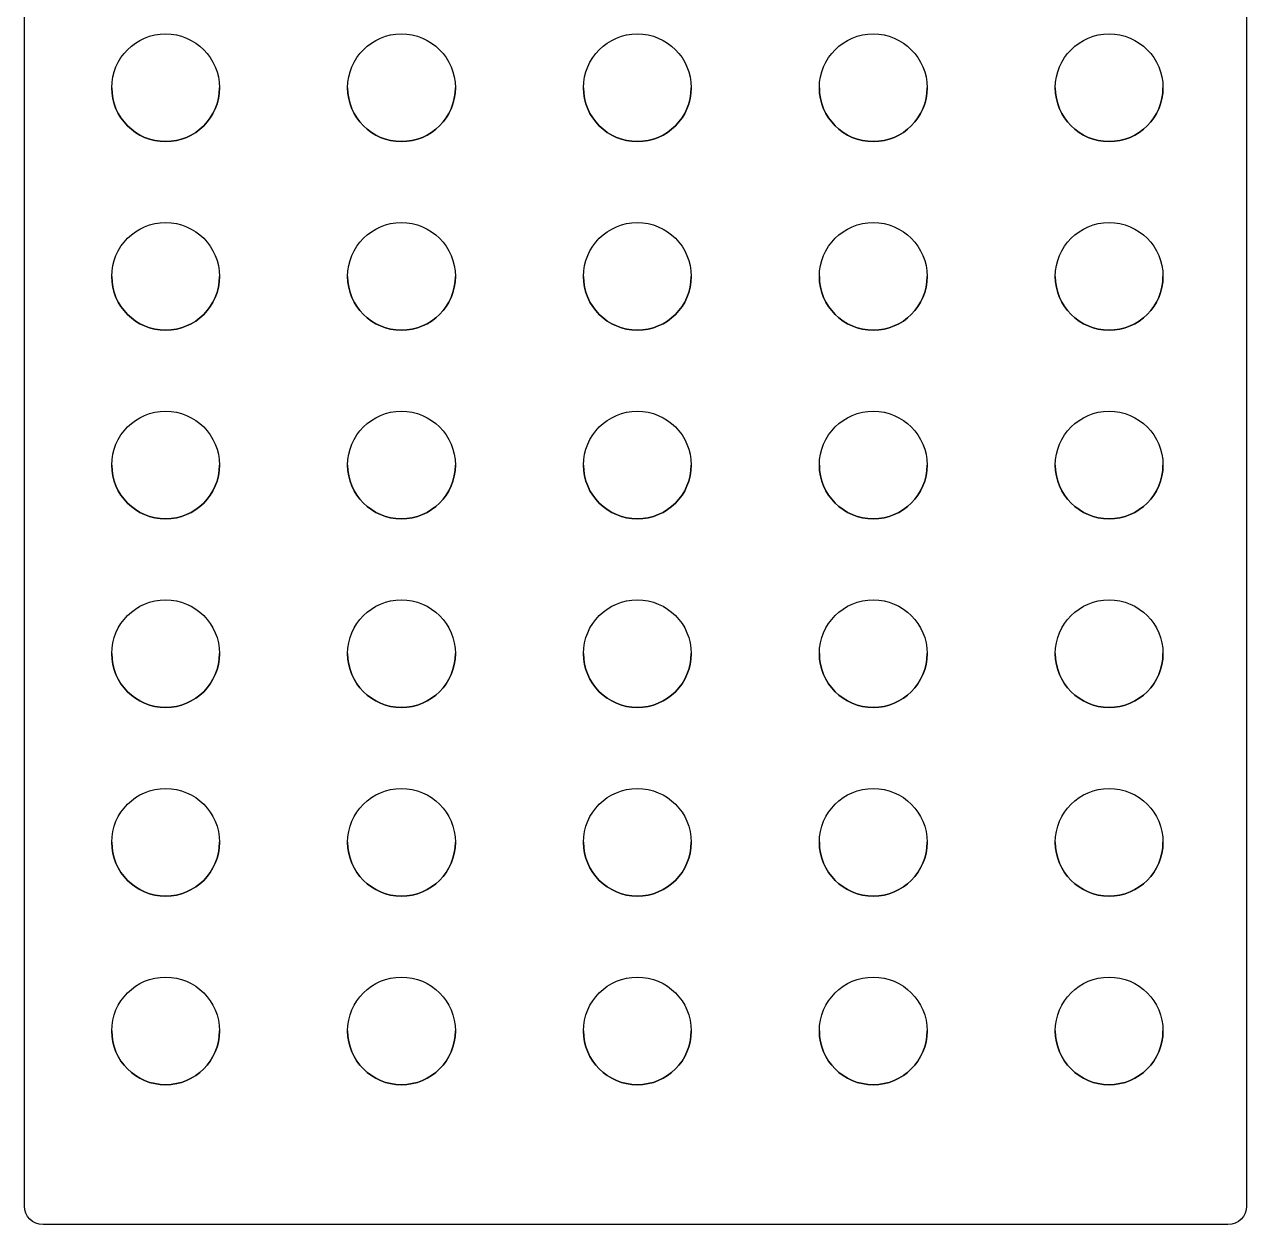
# Model space of a CAD drawing. Extents: x 0 to 66, y 0 to 130.
# Drawn here: x 0.1 to 65.9, y 0 to 64.7 of the extents above; entities that cross this region are included whole.
import ezdxf

# ---------------------------------------------------------------- set-up
doc = ezdxf.new("R2010")
doc.units = 0
doc.layers.add('Layer_1', color=7, linetype='CONTINUOUS')

msp = doc.modelspace()

# ---------------------------------------------------------------- linework, layer by layer
at = {"layer": 'Layer_1', "color": 7}
for points in [[(0.05, 1.049973), (0.05, 129.350377)], [(65.850207, 129.350377), (65.850207, 1.049973)], [(64.850204, 0.04997), (1.050003, 0.04997)]]:
    msp.add_lwpolyline(points, dxfattribs=at)
for points in [[(4.750015, 61.280203)], [(10.550033, 61.280203)], [(17.450055, 61.280203)], [(23.250073, 61.280203)], [(30.150095, 61.280203)], [(35.950113, 61.280203)], [(42.850135, 61.280203)], [(48.650153, 61.280203)], [(55.550175, 61.280203)], [(61.350193, 61.280203)], [(4.750015, 51.120131)], [(10.550033, 51.120131)], [(17.450055, 51.120131)], [(23.250073, 51.120131)], [(30.150095, 51.120131)], [(35.950113, 51.120131)], [(42.850135, 51.120131)], [(48.650153, 51.120131)], [(55.550175, 51.120131)], [(61.350193, 51.120131)], [(4.750015, 40.960099)], [(10.550033, 40.960099)], [(17.450055, 40.960099)], [(23.250073, 40.960099)], [(30.150095, 40.960099)], [(35.950113, 40.960099)], [(42.850135, 40.960099)], [(48.650153, 40.960099)], [(55.550175, 40.960099)], [(61.350193, 40.960099)], [(4.750015, 30.800067)], [(10.550033, 30.800067)], [(17.450055, 30.800067)], [(23.250073, 30.800067)], [(30.150095, 30.800067)], [(35.950113, 30.800067)], [(42.850135, 30.800067)], [(48.650153, 30.800067)], [(55.550175, 30.800067)], [(61.350193, 30.800067)], [(4.750015, 20.640035)], [(10.550033, 20.640035)], [(17.450055, 20.640035)], [(23.250073, 20.640035)], [(30.150095, 20.640035)], [(35.950113, 20.640035)], [(42.850135, 20.640035)], [(48.650153, 20.640035)], [(55.550175, 20.640035)], [(61.350193, 20.640035)], [(4.750015, 10.480003)], [(10.550033, 10.480003)], [(17.450055, 10.480003)], [(23.250073, 10.480003)], [(30.150095, 10.480003)], [(35.950113, 10.480003)], [(42.850135, 10.480003)], [(48.650153, 10.480003)], [(55.550175, 10.480003)], [(61.350193, 10.480003)], [(65.850207, 1.050373)]]:
    msp.add_lwpolyline(points, close=True, dxfattribs=at)
for points in [[(4.750015, 61.280203), (4.750015, 62.881838), (6.048419, 64.180212), (7.650024, 64.180212)], [(4.750015, 61.280203), (4.750015, 62.881838), (6.048419, 64.180212), (7.650024, 64.180212)], [(4.750015, 61.280203), (4.750015, 62.881838), (6.048419, 64.180212), (7.650024, 64.180212)], [(7.650024, 64.180212), (9.251629, 64.180212), (10.550033, 62.881838), (10.550033, 61.280203)], [(7.650024, 64.180212), (9.251629, 64.180212), (10.550033, 62.881838), (10.550033, 61.280203)], [(7.650024, 64.180212), (9.251629, 64.180212), (10.550033, 62.881838), (10.550033, 61.280203)], [(17.450055, 61.280203), (17.450055, 62.881838), (18.748459, 64.180212), (20.350064, 64.180212)], [(17.450055, 61.280203), (17.450055, 62.881838), (18.748459, 64.180212), (20.350064, 64.180212)], [(17.450055, 61.280203), (17.450055, 62.881838), (18.748459, 64.180212), (20.350064, 64.180212)], [(20.350064, 64.180212), (21.951669, 64.180212), (23.250073, 62.881838), (23.250073, 61.280203)], [(20.350064, 64.180212), (21.951669, 64.180212), (23.250073, 62.881838), (23.250073, 61.280203)], [(20.350064, 64.180212), (21.951669, 64.180212), (23.250073, 62.881838), (23.250073, 61.280203)], [(30.150095, 61.280203), (30.150095, 62.881838), (31.448469, 64.180212), (33.050104, 64.180212)], [(30.150095, 61.280203), (30.150095, 62.881838), (31.448469, 64.180212), (33.050104, 64.180212)], [(30.150095, 61.280203), (30.150095, 62.881838), (31.448469, 64.180212), (33.050104, 64.180212)], [(33.050104, 64.180212), (34.651739, 64.180212), (35.950113, 62.881838), (35.950113, 61.280203)], [(33.050104, 64.180212), (34.651739, 64.180212), (35.950113, 62.881838), (35.950113, 61.280203)], [(33.050104, 64.180212), (34.651739, 64.180212), (35.950113, 62.881838), (35.950113, 61.280203)], [(42.850135, 61.280203), (42.850135, 62.881838), (44.148539, 64.180212), (45.750144, 64.180212)], [(42.850135, 61.280203), (42.850135, 62.881838), (44.148539, 64.180212), (45.750144, 64.180212)], [(42.850135, 61.280203), (42.850135, 62.881838), (44.148539, 64.180212), (45.750144, 64.180212)], [(45.750144, 64.180212), (47.351749, 64.180212), (48.650153, 62.881838), (48.650153, 61.280203)], [(45.750144, 64.180212), (47.351749, 64.180212), (48.650153, 62.881838), (48.650153, 61.280203)], [(45.750144, 64.180212), (47.351749, 64.180212), (48.650153, 62.881838), (48.650153, 61.280203)], [(55.550175, 61.280203), (55.550175, 62.881838), (56.848579, 64.180212), (58.450184, 64.180212)], [(55.550175, 61.280203), (55.550175, 62.881838), (56.848579, 64.180212), (58.450184, 64.180212)], [(55.550175, 61.280203), (55.550175, 62.881838), (56.848579, 64.180212), (58.450184, 64.180212)], [(58.450184, 64.180212), (60.051789, 64.180212), (61.350193, 62.881838), (61.350193, 61.280203)], [(58.450184, 64.180212), (60.051789, 64.180212), (61.350193, 62.881838), (61.350193, 61.280203)], [(58.450184, 64.180212), (60.051789, 64.180212), (61.350193, 62.881838), (61.350193, 61.280203)], [(7.650024, 58.380194), (6.048419, 58.380194), (4.750015, 59.678578), (4.750015, 61.280203)], [(7.650024, 58.380514), (6.048519, 58.380514), (4.750215, 59.678698), (4.750015, 61.280203)], [(7.650024, 58.380194), (6.048419, 58.380194), (4.750015, 59.678578), (4.750015, 61.280203)], [(4.750015, 61.280203), (4.750215, 59.678698), (6.048519, 58.380514), (7.650024, 58.380514)], [(7.650024, 58.380194), (6.048419, 58.380194), (4.750015, 59.678578), (4.750015, 61.280203)], [(7.650024, 58.380514), (6.048519, 58.380514), (4.750215, 59.678698), (4.750015, 61.280203)], [(10.550033, 61.280203), (10.550033, 59.678578), (9.251629, 58.380194), (7.650024, 58.380194)], [(10.550033, 61.280203), (10.549833, 59.678698), (9.251529, 58.380514), (7.650024, 58.380514)], [(10.550033, 61.280203), (10.550033, 59.678578), (9.251629, 58.380194), (7.650024, 58.380194)], [(7.650024, 58.380514), (9.251529, 58.380514), (10.549833, 59.678698), (10.550033, 61.280203)], [(10.550033, 61.280203), (10.550033, 59.678578), (9.251629, 58.380194), (7.650024, 58.380194)], [(10.550033, 61.280203), (10.549833, 59.678698), (9.251529, 58.380514), (7.650024, 58.380514)], [(20.350064, 58.380194), (18.748459, 58.380194), (17.450055, 59.678578), (17.450055, 61.280203)], [(20.350064, 58.380514), (18.748559, 58.380514), (17.450255, 59.678698), (17.450055, 61.280203)], [(20.350064, 58.380194), (18.748459, 58.380194), (17.450055, 59.678578), (17.450055, 61.280203)], [(17.450055, 61.280203), (17.450255, 59.678698), (18.748559, 58.380514), (20.350064, 58.380514)], [(20.350064, 58.380194), (18.748459, 58.380194), (17.450055, 59.678578), (17.450055, 61.280203)], [(20.350064, 58.380514), (18.748559, 58.380514), (17.450255, 59.678698), (17.450055, 61.280203)], [(23.250073, 61.280203), (23.250073, 59.678578), (21.951669, 58.380194), (20.350064, 58.380194)], [(23.250073, 61.280203), (23.249903, 59.678698), (21.951569, 58.380514), (20.350064, 58.380514)], [(23.250073, 61.280203), (23.250073, 59.678578), (21.951669, 58.380194), (20.350064, 58.380194)], [(20.350064, 58.380514), (21.951569, 58.380514), (23.249903, 59.678698), (23.250073, 61.280203)], [(23.250073, 61.280203), (23.250073, 59.678578), (21.951669, 58.380194), (20.350064, 58.380194)], [(23.250073, 61.280203), (23.249903, 59.678698), (21.951569, 58.380514), (20.350064, 58.380514)], [(33.050104, 58.380194), (31.448469, 58.380194), (30.150095, 59.678578), (30.150095, 61.280203)], [(33.050104, 58.380514), (31.448599, 58.380514), (30.150265, 59.678698), (30.150095, 61.280203)], [(33.050104, 58.380194), (31.448469, 58.380194), (30.150095, 59.678578), (30.150095, 61.280203)], [(30.150095, 61.280203), (30.150265, 59.678698), (31.448599, 58.380514), (33.050104, 58.380514)], [(33.050104, 58.380194), (31.448469, 58.380194), (30.150095, 59.678578), (30.150095, 61.280203)], [(33.050104, 58.380514), (31.448599, 58.380514), (30.150265, 59.678698), (30.150095, 61.280203)], [(35.950113, 61.280203), (35.950113, 59.678578), (34.651739, 58.380194), (33.050104, 58.380194)], [(35.950113, 61.280203), (35.949943, 59.678698), (34.651609, 58.380514), (33.050104, 58.380514)], [(35.950113, 61.280203), (35.950113, 59.678578), (34.651739, 58.380194), (33.050104, 58.380194)], [(33.050104, 58.380514), (34.651609, 58.380514), (35.949943, 59.678698), (35.950113, 61.280203)], [(35.950113, 61.280203), (35.950113, 59.678578), (34.651739, 58.380194), (33.050104, 58.380194)], [(35.950113, 61.280203), (35.949943, 59.678698), (34.651609, 58.380514), (33.050104, 58.380514)], [(45.750144, 58.380194), (44.148539, 58.380194), (42.850135, 59.678578), (42.850135, 61.280203)], [(45.750144, 58.380514), (44.148639, 58.380514), (42.850305, 59.678698), (42.850135, 61.280203)], [(45.750144, 58.380194), (44.148539, 58.380194), (42.850135, 59.678578), (42.850135, 61.280203)], [(42.850135, 61.280203), (42.850305, 59.678698), (44.148639, 58.380514), (45.750144, 58.380514)], [(45.750144, 58.380194), (44.148539, 58.380194), (42.850135, 59.678578), (42.850135, 61.280203)], [(45.750144, 58.380514), (44.148639, 58.380514), (42.850305, 59.678698), (42.850135, 61.280203)], [(48.650153, 61.280203), (48.650153, 59.678578), (47.351749, 58.380194), (45.750144, 58.380194)], [(48.650153, 61.280203), (48.649953, 59.678698), (47.351649, 58.380514), (45.750144, 58.380514)], [(48.650153, 61.280203), (48.650153, 59.678578), (47.351749, 58.380194), (45.750144, 58.380194)], [(45.750144, 58.380514), (47.351649, 58.380514), (48.649953, 59.678698), (48.650153, 61.280203)], [(48.650153, 61.280203), (48.650153, 59.678578), (47.351749, 58.380194), (45.750144, 58.380194)], [(48.650153, 61.280203), (48.649953, 59.678698), (47.351649, 58.380514), (45.750144, 58.380514)], [(58.450184, 58.380194), (56.848579, 58.380194), (55.550175, 59.678578), (55.550175, 61.280203)], [(58.450184, 58.380514), (56.848679, 58.380514), (55.550375, 59.678698), (55.550175, 61.280203)], [(58.450184, 58.380194), (56.848579, 58.380194), (55.550175, 59.678578), (55.550175, 61.280203)], [(55.550175, 61.280203), (55.550375, 59.678698), (56.848679, 58.380514), (58.450184, 58.380514)], [(58.450184, 58.380194), (56.848579, 58.380194), (55.550175, 59.678578), (55.550175, 61.280203)], [(58.450184, 58.380514), (56.848679, 58.380514), (55.550375, 59.678698), (55.550175, 61.280203)], [(61.350193, 61.280203), (61.350193, 59.678578), (60.051789, 58.380194), (58.450184, 58.380194)], [(61.350193, 61.280203), (61.349993, 59.678698), (60.051689, 58.380514), (58.450184, 58.380514)], [(61.350193, 61.280203), (61.350193, 59.678578), (60.051789, 58.380194), (58.450184, 58.380194)], [(58.450184, 58.380514), (60.051689, 58.380514), (61.349993, 59.678698), (61.350193, 61.280203)], [(61.350193, 61.280203), (61.350193, 59.678578), (60.051789, 58.380194), (58.450184, 58.380194)], [(61.350193, 61.280203), (61.349993, 59.678698), (60.051689, 58.380514), (58.450184, 58.380514)], [(4.750015, 51.120131), (4.750015, 52.721836), (6.048419, 54.02014), (7.650024, 54.02014)], [(4.750015, 51.120131), (4.750015, 52.721836), (6.048419, 54.02014), (7.650024, 54.02014)], [(4.750015, 51.120131), (4.750015, 52.721836), (6.048419, 54.02014), (7.650024, 54.02014)], [(7.650024, 54.02014), (9.251629, 54.02014), (10.550033, 52.721836), (10.550033, 51.120131)], [(7.650024, 54.02014), (9.251629, 54.02014), (10.550033, 52.721836), (10.550033, 51.120131)], [(7.650024, 54.02014), (9.251629, 54.02014), (10.550033, 52.721836), (10.550033, 51.120131)], [(17.450055, 51.120131), (17.450055, 52.721836), (18.748459, 54.02014), (20.350064, 54.02014)], [(17.450055, 51.120131), (17.450055, 52.721836), (18.748459, 54.02014), (20.350064, 54.02014)], [(17.450055, 51.120131), (17.450055, 52.721836), (18.748459, 54.02014), (20.350064, 54.02014)], [(20.350064, 54.02014), (21.951669, 54.02014), (23.250073, 52.721836), (23.250073, 51.120131)], [(20.350064, 54.02014), (21.951669, 54.02014), (23.250073, 52.721836), (23.250073, 51.120131)], [(20.350064, 54.02014), (21.951669, 54.02014), (23.250073, 52.721836), (23.250073, 51.120131)], [(30.150095, 51.120131), (30.150095, 52.721836), (31.448469, 54.02014), (33.050104, 54.02014)], [(30.150095, 51.120131), (30.150095, 52.721836), (31.448469, 54.02014), (33.050104, 54.02014)], [(30.150095, 51.120131), (30.150095, 52.721836), (31.448469, 54.02014), (33.050104, 54.02014)], [(33.050104, 54.02014), (34.651739, 54.02014), (35.950113, 52.721836), (35.950113, 51.120131)], [(33.050104, 54.02014), (34.651739, 54.02014), (35.950113, 52.721836), (35.950113, 51.120131)], [(33.050104, 54.02014), (34.651739, 54.02014), (35.950113, 52.721836), (35.950113, 51.120131)], [(42.850135, 51.120131), (42.850135, 52.721836), (44.148539, 54.02014), (45.750144, 54.02014)], [(42.850135, 51.120131), (42.850135, 52.721836), (44.148539, 54.02014), (45.750144, 54.02014)], [(42.850135, 51.120131), (42.850135, 52.721836), (44.148539, 54.02014), (45.750144, 54.02014)], [(45.750144, 54.02014), (47.351749, 54.02014), (48.650153, 52.721836), (48.650153, 51.120131)], [(45.750144, 54.02014), (47.351749, 54.02014), (48.650153, 52.721836), (48.650153, 51.120131)], [(45.750144, 54.02014), (47.351749, 54.02014), (48.650153, 52.721836), (48.650153, 51.120131)], [(55.550175, 51.120131), (55.550175, 52.721836), (56.848579, 54.02014), (58.450184, 54.02014)], [(55.550175, 51.120131), (55.550175, 52.721836), (56.848579, 54.02014), (58.450184, 54.02014)], [(55.550175, 51.120131), (55.550175, 52.721836), (56.848579, 54.02014), (58.450184, 54.02014)], [(58.450184, 54.02014), (60.051789, 54.02014), (61.350193, 52.721836), (61.350193, 51.120131)], [(58.450184, 54.02014), (60.051789, 54.02014), (61.350193, 52.721836), (61.350193, 51.120131)], [(58.450184, 54.02014), (60.051789, 54.02014), (61.350193, 52.721836), (61.350193, 51.120131)], [(7.650024, 48.220122), (6.048419, 48.220122), (4.750015, 49.518526), (4.750015, 51.120131)], [(7.650024, 48.220522), (6.048519, 48.220522), (4.750215, 49.518626), (4.750015, 51.120131)], [(7.650024, 48.220122), (6.048419, 48.220122), (4.750015, 49.518526), (4.750015, 51.120131)], [(4.750015, 51.120131), (4.750215, 49.518626), (6.048519, 48.220522), (7.650024, 48.220522)], [(7.650024, 48.220122), (6.048419, 48.220122), (4.750015, 49.518526), (4.750015, 51.120131)], [(7.650024, 48.220522), (6.048519, 48.220522), (4.750215, 49.518626), (4.750015, 51.120131)], [(10.550033, 51.120131), (10.550033, 49.518526), (9.251629, 48.220122), (7.650024, 48.220122)], [(10.550033, 51.120131), (10.549833, 49.518626), (9.251529, 48.220522), (7.650024, 48.220522)], [(10.550033, 51.120131), (10.550033, 49.518526), (9.251629, 48.220122), (7.650024, 48.220122)], [(7.650024, 48.220522), (9.251529, 48.220522), (10.549833, 49.518626), (10.550033, 51.120131)], [(10.550033, 51.120131), (10.550033, 49.518526), (9.251629, 48.220122), (7.650024, 48.220122)], [(10.550033, 51.120131), (10.549833, 49.518626), (9.251529, 48.220522), (7.650024, 48.220522)], [(20.350064, 48.220122), (18.748459, 48.220122), (17.450055, 49.518526), (17.450055, 51.120131)], [(20.350064, 48.220522), (18.748559, 48.220522), (17.450255, 49.518626), (17.450055, 51.120131)], [(20.350064, 48.220122), (18.748459, 48.220122), (17.450055, 49.518526), (17.450055, 51.120131)], [(17.450055, 51.120131), (17.450255, 49.518626), (18.748559, 48.220522), (20.350064, 48.220522)], [(20.350064, 48.220122), (18.748459, 48.220122), (17.450055, 49.518526), (17.450055, 51.120131)], [(20.350064, 48.220522), (18.748559, 48.220522), (17.450255, 49.518626), (17.450055, 51.120131)], [(23.250073, 51.120131), (23.250073, 49.518526), (21.951669, 48.220122), (20.350064, 48.220122)], [(23.250073, 51.120131), (23.249903, 49.518626), (21.951569, 48.220522), (20.350064, 48.220522)], [(23.250073, 51.120131), (23.250073, 49.518526), (21.951669, 48.220122), (20.350064, 48.220122)], [(20.350064, 48.220522), (21.951569, 48.220522), (23.249903, 49.518626), (23.250073, 51.120131)], [(23.250073, 51.120131), (23.250073, 49.518526), (21.951669, 48.220122), (20.350064, 48.220122)], [(23.250073, 51.120131), (23.249903, 49.518626), (21.951569, 48.220522), (20.350064, 48.220522)], [(33.050104, 48.220122), (31.448469, 48.220122), (30.150095, 49.518526), (30.150095, 51.120131)], [(33.050104, 48.220522), (31.448599, 48.220522), (30.150265, 49.518626), (30.150095, 51.120131)], [(33.050104, 48.220122), (31.448469, 48.220122), (30.150095, 49.518526), (30.150095, 51.120131)], [(30.150095, 51.120131), (30.150265, 49.518626), (31.448599, 48.220522), (33.050104, 48.220522)], [(33.050104, 48.220122), (31.448469, 48.220122), (30.150095, 49.518526), (30.150095, 51.120131)], [(33.050104, 48.220522), (31.448599, 48.220522), (30.150265, 49.518626), (30.150095, 51.120131)], [(35.950113, 51.120131), (35.950113, 49.518526), (34.651739, 48.220122), (33.050104, 48.220122)], [(35.950113, 51.120131), (35.949943, 49.518626), (34.651609, 48.220522), (33.050104, 48.220522)], [(35.950113, 51.120131), (35.950113, 49.518526), (34.651739, 48.220122), (33.050104, 48.220122)], [(33.050104, 48.220522), (34.651609, 48.220522), (35.949943, 49.518626), (35.950113, 51.120131)], [(35.950113, 51.120131), (35.950113, 49.518526), (34.651739, 48.220122), (33.050104, 48.220122)], [(35.950113, 51.120131), (35.949943, 49.518626), (34.651609, 48.220522), (33.050104, 48.220522)], [(45.750144, 48.220122), (44.148539, 48.220122), (42.850135, 49.518526), (42.850135, 51.120131)], [(45.750144, 48.220522), (44.148639, 48.220522), (42.850305, 49.518626), (42.850135, 51.120131)], [(45.750144, 48.220122), (44.148539, 48.220122), (42.850135, 49.518526), (42.850135, 51.120131)], [(42.850135, 51.120131), (42.850305, 49.518626), (44.148639, 48.220522), (45.750144, 48.220522)], [(45.750144, 48.220122), (44.148539, 48.220122), (42.850135, 49.518526), (42.850135, 51.120131)], [(45.750144, 48.220522), (44.148639, 48.220522), (42.850305, 49.518626), (42.850135, 51.120131)], [(48.650153, 51.120131), (48.650153, 49.518526), (47.351749, 48.220122), (45.750144, 48.220122)], [(48.650153, 51.120131), (48.649953, 49.518626), (47.351649, 48.220522), (45.750144, 48.220522)], [(48.650153, 51.120131), (48.650153, 49.518526), (47.351749, 48.220122), (45.750144, 48.220122)], [(45.750144, 48.220522), (47.351649, 48.220522), (48.649953, 49.518626), (48.650153, 51.120131)], [(48.650153, 51.120131), (48.650153, 49.518526), (47.351749, 48.220122), (45.750144, 48.220122)], [(48.650153, 51.120131), (48.649953, 49.518626), (47.351649, 48.220522), (45.750144, 48.220522)], [(58.450184, 48.220122), (56.848579, 48.220122), (55.550175, 49.518526), (55.550175, 51.120131)], [(58.450184, 48.220522), (56.848679, 48.220522), (55.550375, 49.518626), (55.550175, 51.120131)], [(58.450184, 48.220122), (56.848579, 48.220122), (55.550175, 49.518526), (55.550175, 51.120131)], [(55.550175, 51.120131), (55.550375, 49.518626), (56.848679, 48.220522), (58.450184, 48.220522)], [(58.450184, 48.220122), (56.848579, 48.220122), (55.550175, 49.518526), (55.550175, 51.120131)], [(58.450184, 48.220522), (56.848679, 48.220522), (55.550375, 49.518626), (55.550175, 51.120131)], [(61.350193, 51.120131), (61.350193, 49.518526), (60.051789, 48.220122), (58.450184, 48.220122)], [(61.350193, 51.120131), (61.349993, 49.518626), (60.051689, 48.220522), (58.450184, 48.220522)], [(61.350193, 51.120131), (61.350193, 49.518526), (60.051789, 48.220122), (58.450184, 48.220122)], [(58.450184, 48.220522), (60.051689, 48.220522), (61.349993, 49.518626), (61.350193, 51.120131)], [(61.350193, 51.120131), (61.350193, 49.518526), (60.051789, 48.220122), (58.450184, 48.220122)], [(61.350193, 51.120131), (61.349993, 49.518626), (60.051689, 48.220522), (58.450184, 48.220522)], [(4.750015, 40.960099), (4.750015, 42.561804), (6.048419, 43.860108), (7.650024, 43.860108)], [(4.750015, 40.960099), (4.750015, 42.561804), (6.048419, 43.860108), (7.650024, 43.860108)], [(4.750015, 40.960099), (4.750015, 42.561804), (6.048419, 43.860108), (7.650024, 43.860108)], [(7.650024, 43.860108), (9.251629, 43.860108), (10.550033, 42.561804), (10.550033, 40.960099)], [(7.650024, 43.860108), (9.251629, 43.860108), (10.550033, 42.561804), (10.550033, 40.960099)], [(7.650024, 43.860108), (9.251629, 43.860108), (10.550033, 42.561804), (10.550033, 40.960099)], [(17.450055, 40.960099), (17.450055, 42.561804), (18.748459, 43.860108), (20.350064, 43.860108)], [(17.450055, 40.960099), (17.450055, 42.561804), (18.748459, 43.860108), (20.350064, 43.860108)], [(17.450055, 40.960099), (17.450055, 42.561804), (18.748459, 43.860108), (20.350064, 43.860108)], [(20.350064, 43.860108), (21.951669, 43.860108), (23.250073, 42.561804), (23.250073, 40.960099)], [(20.350064, 43.860108), (21.951669, 43.860108), (23.250073, 42.561804), (23.250073, 40.960099)], [(20.350064, 43.860108), (21.951669, 43.860108), (23.250073, 42.561804), (23.250073, 40.960099)], [(30.150095, 40.960099), (30.150095, 42.561804), (31.448469, 43.860108), (33.050104, 43.860108)], [(30.150095, 40.960099), (30.150095, 42.561804), (31.448469, 43.860108), (33.050104, 43.860108)], [(30.150095, 40.960099), (30.150095, 42.561804), (31.448469, 43.860108), (33.050104, 43.860108)], [(33.050104, 43.860108), (34.651739, 43.860108), (35.950113, 42.561804), (35.950113, 40.960099)], [(33.050104, 43.860108), (34.651739, 43.860108), (35.950113, 42.561804), (35.950113, 40.960099)], [(33.050104, 43.860108), (34.651739, 43.860108), (35.950113, 42.561804), (35.950113, 40.960099)], [(42.850135, 40.960099), (42.850135, 42.561804), (44.148539, 43.860108), (45.750144, 43.860108)], [(42.850135, 40.960099), (42.850135, 42.561804), (44.148539, 43.860108), (45.750144, 43.860108)], [(42.850135, 40.960099), (42.850135, 42.561804), (44.148539, 43.860108), (45.750144, 43.860108)], [(45.750144, 43.860108), (47.351749, 43.860108), (48.650153, 42.561804), (48.650153, 40.960099)], [(45.750144, 43.860108), (47.351749, 43.860108), (48.650153, 42.561804), (48.650153, 40.960099)], [(45.750144, 43.860108), (47.351749, 43.860108), (48.650153, 42.561804), (48.650153, 40.960099)], [(55.550175, 40.960099), (55.550175, 42.561804), (56.848579, 43.860108), (58.450184, 43.860108)], [(55.550175, 40.960099), (55.550175, 42.561804), (56.848579, 43.860108), (58.450184, 43.860108)], [(55.550175, 40.960099), (55.550175, 42.561804), (56.848579, 43.860108), (58.450184, 43.860108)], [(58.450184, 43.860108), (60.051789, 43.860108), (61.350193, 42.561804), (61.350193, 40.960099)], [(58.450184, 43.860108), (60.051789, 43.860108), (61.350193, 42.561804), (61.350193, 40.960099)], [(58.450184, 43.860108), (60.051789, 43.860108), (61.350193, 42.561804), (61.350193, 40.960099)], [(7.650024, 38.06009), (6.048419, 38.06009), (4.750015, 39.358494), (4.750015, 40.960099)], [(7.650024, 38.06049), (6.048519, 38.06049), (4.750215, 39.358594), (4.750015, 40.960099)], [(7.650024, 38.06009), (6.048419, 38.06009), (4.750015, 39.358494), (4.750015, 40.960099)], [(4.750015, 40.960099), (4.750215, 39.358594), (6.048519, 38.06049), (7.650024, 38.06049)], [(7.650024, 38.06009), (6.048419, 38.06009), (4.750015, 39.358494), (4.750015, 40.960099)], [(7.650024, 38.06049), (6.048519, 38.06049), (4.750215, 39.358594), (4.750015, 40.960099)], [(10.550033, 40.960099), (10.550033, 39.358494), (9.251629, 38.06009), (7.650024, 38.06009)], [(10.550033, 40.960099), (10.549833, 39.358594), (9.251529, 38.06049), (7.650024, 38.06049)], [(10.550033, 40.960099), (10.550033, 39.358494), (9.251629, 38.06009), (7.650024, 38.06009)], [(7.650024, 38.06049), (9.251529, 38.06049), (10.549833, 39.358594), (10.550033, 40.960099)], [(10.550033, 40.960099), (10.550033, 39.358494), (9.251629, 38.06009), (7.650024, 38.06009)], [(10.550033, 40.960099), (10.549833, 39.358594), (9.251529, 38.06049), (7.650024, 38.06049)], [(20.350064, 38.06009), (18.748459, 38.06009), (17.450055, 39.358494), (17.450055, 40.960099)], [(20.350064, 38.06049), (18.748559, 38.06049), (17.450255, 39.358594), (17.450055, 40.960099)], [(20.350064, 38.06009), (18.748459, 38.06009), (17.450055, 39.358494), (17.450055, 40.960099)], [(17.450055, 40.960099), (17.450255, 39.358594), (18.748559, 38.06049), (20.350064, 38.06049)], [(20.350064, 38.06009), (18.748459, 38.06009), (17.450055, 39.358494), (17.450055, 40.960099)], [(20.350064, 38.06049), (18.748559, 38.06049), (17.450255, 39.358594), (17.450055, 40.960099)], [(23.250073, 40.960099), (23.250073, 39.358494), (21.951669, 38.06009), (20.350064, 38.06009)], [(23.250073, 40.960099), (23.249903, 39.358594), (21.951569, 38.06049), (20.350064, 38.06049)], [(23.250073, 40.960099), (23.250073, 39.358494), (21.951669, 38.06009), (20.350064, 38.06009)], [(20.350064, 38.06049), (21.951569, 38.06049), (23.249903, 39.358594), (23.250073, 40.960099)], [(23.250073, 40.960099), (23.250073, 39.358494), (21.951669, 38.06009), (20.350064, 38.06009)], [(23.250073, 40.960099), (23.249903, 39.358594), (21.951569, 38.06049), (20.350064, 38.06049)], [(33.050104, 38.06009), (31.448469, 38.06009), (30.150095, 39.358494), (30.150095, 40.960099)], [(33.050104, 38.06049), (31.448599, 38.06049), (30.150265, 39.358594), (30.150095, 40.960099)], [(33.050104, 38.06009), (31.448469, 38.06009), (30.150095, 39.358494), (30.150095, 40.960099)], [(30.150095, 40.960099), (30.150265, 39.358594), (31.448599, 38.06049), (33.050104, 38.06049)], [(33.050104, 38.06009), (31.448469, 38.06009), (30.150095, 39.358494), (30.150095, 40.960099)], [(33.050104, 38.06049), (31.448599, 38.06049), (30.150265, 39.358594), (30.150095, 40.960099)], [(35.950113, 40.960099), (35.950113, 39.358494), (34.651739, 38.06009), (33.050104, 38.06009)], [(35.950113, 40.960099), (35.949943, 39.358594), (34.651609, 38.06049), (33.050104, 38.06049)], [(35.950113, 40.960099), (35.950113, 39.358494), (34.651739, 38.06009), (33.050104, 38.06009)], [(33.050104, 38.06049), (34.651609, 38.06049), (35.949943, 39.358594), (35.950113, 40.960099)], [(35.950113, 40.960099), (35.950113, 39.358494), (34.651739, 38.06009), (33.050104, 38.06009)], [(35.950113, 40.960099), (35.949943, 39.358594), (34.651609, 38.06049), (33.050104, 38.06049)], [(45.750144, 38.06009), (44.148539, 38.06009), (42.850135, 39.358494), (42.850135, 40.960099)], [(45.750144, 38.06049), (44.148639, 38.06049), (42.850305, 39.358594), (42.850135, 40.960099)], [(45.750144, 38.06009), (44.148539, 38.06009), (42.850135, 39.358494), (42.850135, 40.960099)], [(42.850135, 40.960099), (42.850305, 39.358594), (44.148639, 38.06049), (45.750144, 38.06049)], [(45.750144, 38.06009), (44.148539, 38.06009), (42.850135, 39.358494), (42.850135, 40.960099)], [(45.750144, 38.06049), (44.148639, 38.06049), (42.850305, 39.358594), (42.850135, 40.960099)], [(48.650153, 40.960099), (48.650153, 39.358494), (47.351749, 38.06009), (45.750144, 38.06009)], [(48.650153, 40.960099), (48.649953, 39.358594), (47.351649, 38.06049), (45.750144, 38.06049)], [(48.650153, 40.960099), (48.650153, 39.358494), (47.351749, 38.06009), (45.750144, 38.06009)], [(45.750144, 38.06049), (47.351649, 38.06049), (48.649953, 39.358594), (48.650153, 40.960099)], [(48.650153, 40.960099), (48.650153, 39.358494), (47.351749, 38.06009), (45.750144, 38.06009)], [(48.650153, 40.960099), (48.649953, 39.358594), (47.351649, 38.06049), (45.750144, 38.06049)], [(58.450184, 38.06009), (56.848579, 38.06009), (55.550175, 39.358494), (55.550175, 40.960099)], [(58.450184, 38.06049), (56.848679, 38.06049), (55.550375, 39.358594), (55.550175, 40.960099)], [(58.450184, 38.06009), (56.848579, 38.06009), (55.550175, 39.358494), (55.550175, 40.960099)], [(55.550175, 40.960099), (55.550375, 39.358594), (56.848679, 38.06049), (58.450184, 38.06049)], [(58.450184, 38.06009), (56.848579, 38.06009), (55.550175, 39.358494), (55.550175, 40.960099)], [(58.450184, 38.06049), (56.848679, 38.06049), (55.550375, 39.358594), (55.550175, 40.960099)], [(61.350193, 40.960099), (61.350193, 39.358494), (60.051789, 38.06009), (58.450184, 38.06009)], [(61.350193, 40.960099), (61.349993, 39.358594), (60.051689, 38.06049), (58.450184, 38.06049)], [(61.350193, 40.960099), (61.350193, 39.358494), (60.051789, 38.06009), (58.450184, 38.06009)], [(58.450184, 38.06049), (60.051689, 38.06049), (61.349993, 39.358594), (61.350193, 40.960099)], [(61.350193, 40.960099), (61.350193, 39.358494), (60.051789, 38.06009), (58.450184, 38.06009)], [(61.350193, 40.960099), (61.349993, 39.358594), (60.051689, 38.06049), (58.450184, 38.06049)], [(4.750015, 30.800067), (4.750015, 32.401772), (6.048419, 33.700076), (7.650024, 33.700076)], [(4.750015, 30.800067), (4.750015, 32.401772), (6.048419, 33.700076), (7.650024, 33.700076)], [(4.750015, 30.800067), (4.750015, 32.401772), (6.048419, 33.700076), (7.650024, 33.700076)], [(7.650024, 33.700076), (9.251629, 33.700076), (10.550033, 32.401772), (10.550033, 30.800067)], [(7.650024, 33.700076), (9.251629, 33.700076), (10.550033, 32.401772), (10.550033, 30.800067)], [(7.650024, 33.700076), (9.251629, 33.700076), (10.550033, 32.401772), (10.550033, 30.800067)], [(17.450055, 30.800067), (17.450055, 32.401772), (18.748459, 33.700076), (20.350064, 33.700076)], [(17.450055, 30.800067), (17.450055, 32.401772), (18.748459, 33.700076), (20.350064, 33.700076)], [(17.450055, 30.800067), (17.450055, 32.401772), (18.748459, 33.700076), (20.350064, 33.700076)], [(20.350064, 33.700076), (21.951669, 33.700076), (23.250073, 32.401772), (23.250073, 30.800067)], [(20.350064, 33.700076), (21.951669, 33.700076), (23.250073, 32.401772), (23.250073, 30.800067)], [(20.350064, 33.700076), (21.951669, 33.700076), (23.250073, 32.401772), (23.250073, 30.800067)], [(30.150095, 30.800067), (30.150095, 32.401772), (31.448469, 33.700076), (33.050104, 33.700076)], [(30.150095, 30.800067), (30.150095, 32.401772), (31.448469, 33.700076), (33.050104, 33.700076)], [(30.150095, 30.800067), (30.150095, 32.401772), (31.448469, 33.700076), (33.050104, 33.700076)], [(33.050104, 33.700076), (34.651739, 33.700076), (35.950113, 32.401772), (35.950113, 30.800067)], [(33.050104, 33.700076), (34.651739, 33.700076), (35.950113, 32.401772), (35.950113, 30.800067)], [(33.050104, 33.700076), (34.651739, 33.700076), (35.950113, 32.401772), (35.950113, 30.800067)], [(42.850135, 30.800067), (42.850135, 32.401772), (44.148539, 33.700076), (45.750144, 33.700076)], [(42.850135, 30.800067), (42.850135, 32.401772), (44.148539, 33.700076), (45.750144, 33.700076)], [(42.850135, 30.800067), (42.850135, 32.401772), (44.148539, 33.700076), (45.750144, 33.700076)], [(45.750144, 33.700076), (47.351749, 33.700076), (48.650153, 32.401772), (48.650153, 30.800067)], [(45.750144, 33.700076), (47.351749, 33.700076), (48.650153, 32.401772), (48.650153, 30.800067)], [(45.750144, 33.700076), (47.351749, 33.700076), (48.650153, 32.401772), (48.650153, 30.800067)], [(55.550175, 30.800067), (55.550175, 32.401772), (56.848579, 33.700076), (58.450184, 33.700076)], [(55.550175, 30.800067), (55.550175, 32.401772), (56.848579, 33.700076), (58.450184, 33.700076)], [(55.550175, 30.800067), (55.550175, 32.401772), (56.848579, 33.700076), (58.450184, 33.700076)], [(58.450184, 33.700076), (60.051789, 33.700076), (61.350193, 32.401772), (61.350193, 30.800067)], [(58.450184, 33.700076), (60.051789, 33.700076), (61.350193, 32.401772), (61.350193, 30.800067)], [(58.450184, 33.700076), (60.051789, 33.700076), (61.350193, 32.401772), (61.350193, 30.800067)], [(7.650024, 27.900058), (6.048419, 27.900058), (4.750015, 29.198462), (4.750015, 30.800067)], [(7.650024, 27.900458), (6.048519, 27.900458), (4.750215, 29.198562), (4.750015, 30.800067)], [(7.650024, 27.900058), (6.048419, 27.900058), (4.750015, 29.198462), (4.750015, 30.800067)], [(4.750015, 30.800067), (4.750215, 29.198562), (6.048519, 27.900458), (7.650024, 27.900458)], [(7.650024, 27.900058), (6.048419, 27.900058), (4.750015, 29.198462), (4.750015, 30.800067)], [(7.650024, 27.900458), (6.048519, 27.900458), (4.750215, 29.198562), (4.750015, 30.800067)], [(10.550033, 30.800067), (10.550033, 29.198462), (9.251629, 27.900058), (7.650024, 27.900058)], [(10.550033, 30.800067), (10.549833, 29.198562), (9.251529, 27.900458), (7.650024, 27.900458)], [(10.550033, 30.800067), (10.550033, 29.198462), (9.251629, 27.900058), (7.650024, 27.900058)], [(7.650024, 27.900458), (9.251529, 27.900458), (10.549833, 29.198562), (10.550033, 30.800067)], [(10.550033, 30.800067), (10.550033, 29.198462), (9.251629, 27.900058), (7.650024, 27.900058)], [(10.550033, 30.800067), (10.549833, 29.198562), (9.251529, 27.900458), (7.650024, 27.900458)], [(20.350064, 27.900058), (18.748459, 27.900058), (17.450055, 29.198462), (17.450055, 30.800067)], [(20.350064, 27.900458), (18.748559, 27.900458), (17.450255, 29.198562), (17.450055, 30.800067)], [(20.350064, 27.900058), (18.748459, 27.900058), (17.450055, 29.198462), (17.450055, 30.800067)], [(17.450055, 30.800067), (17.450255, 29.198562), (18.748559, 27.900458), (20.350064, 27.900458)], [(20.350064, 27.900058), (18.748459, 27.900058), (17.450055, 29.198462), (17.450055, 30.800067)], [(20.350064, 27.900458), (18.748559, 27.900458), (17.450255, 29.198562), (17.450055, 30.800067)], [(23.250073, 30.800067), (23.250073, 29.198462), (21.951669, 27.900058), (20.350064, 27.900058)], [(23.250073, 30.800067), (23.249903, 29.198562), (21.951569, 27.900458), (20.350064, 27.900458)], [(23.250073, 30.800067), (23.250073, 29.198462), (21.951669, 27.900058), (20.350064, 27.900058)], [(20.350064, 27.900458), (21.951569, 27.900458), (23.249903, 29.198562), (23.250073, 30.800067)], [(23.250073, 30.800067), (23.250073, 29.198462), (21.951669, 27.900058), (20.350064, 27.900058)], [(23.250073, 30.800067), (23.249903, 29.198562), (21.951569, 27.900458), (20.350064, 27.900458)], [(33.050104, 27.900058), (31.448469, 27.900058), (30.150095, 29.198462), (30.150095, 30.800067)], [(33.050104, 27.900458), (31.448599, 27.900458), (30.150265, 29.198562), (30.150095, 30.800067)], [(33.050104, 27.900058), (31.448469, 27.900058), (30.150095, 29.198462), (30.150095, 30.800067)], [(30.150095, 30.800067), (30.150265, 29.198562), (31.448599, 27.900458), (33.050104, 27.900458)], [(33.050104, 27.900058), (31.448469, 27.900058), (30.150095, 29.198462), (30.150095, 30.800067)], [(33.050104, 27.900458), (31.448599, 27.900458), (30.150265, 29.198562), (30.150095, 30.800067)], [(35.950113, 30.800067), (35.950113, 29.198462), (34.651739, 27.900058), (33.050104, 27.900058)], [(35.950113, 30.800067), (35.949943, 29.198562), (34.651609, 27.900458), (33.050104, 27.900458)], [(35.950113, 30.800067), (35.950113, 29.198462), (34.651739, 27.900058), (33.050104, 27.900058)], [(33.050104, 27.900458), (34.651609, 27.900458), (35.949943, 29.198562), (35.950113, 30.800067)], [(35.950113, 30.800067), (35.950113, 29.198462), (34.651739, 27.900058), (33.050104, 27.900058)], [(35.950113, 30.800067), (35.949943, 29.198562), (34.651609, 27.900458), (33.050104, 27.900458)], [(45.750144, 27.900058), (44.148539, 27.900058), (42.850135, 29.198462), (42.850135, 30.800067)], [(45.750144, 27.900458), (44.148639, 27.900458), (42.850305, 29.198562), (42.850135, 30.800067)], [(45.750144, 27.900058), (44.148539, 27.900058), (42.850135, 29.198462), (42.850135, 30.800067)], [(42.850135, 30.800067), (42.850305, 29.198562), (44.148639, 27.900458), (45.750144, 27.900458)], [(45.750144, 27.900058), (44.148539, 27.900058), (42.850135, 29.198462), (42.850135, 30.800067)], [(45.750144, 27.900458), (44.148639, 27.900458), (42.850305, 29.198562), (42.850135, 30.800067)], [(48.650153, 30.800067), (48.650153, 29.198462), (47.351749, 27.900058), (45.750144, 27.900058)], [(48.650153, 30.800067), (48.649953, 29.198562), (47.351649, 27.900458), (45.750144, 27.900458)], [(48.650153, 30.800067), (48.650153, 29.198462), (47.351749, 27.900058), (45.750144, 27.900058)], [(45.750144, 27.900458), (47.351649, 27.900458), (48.649953, 29.198562), (48.650153, 30.800067)], [(48.650153, 30.800067), (48.650153, 29.198462), (47.351749, 27.900058), (45.750144, 27.900058)], [(48.650153, 30.800067), (48.649953, 29.198562), (47.351649, 27.900458), (45.750144, 27.900458)], [(58.450184, 27.900058), (56.848579, 27.900058), (55.550175, 29.198462), (55.550175, 30.800067)], [(58.450184, 27.900458), (56.848679, 27.900458), (55.550375, 29.198562), (55.550175, 30.800067)], [(58.450184, 27.900058), (56.848579, 27.900058), (55.550175, 29.198462), (55.550175, 30.800067)], [(55.550175, 30.800067), (55.550375, 29.198562), (56.848679, 27.900458), (58.450184, 27.900458)], [(58.450184, 27.900058), (56.848579, 27.900058), (55.550175, 29.198462), (55.550175, 30.800067)], [(58.450184, 27.900458), (56.848679, 27.900458), (55.550375, 29.198562), (55.550175, 30.800067)], [(61.350193, 30.800067), (61.350193, 29.198462), (60.051789, 27.900058), (58.450184, 27.900058)], [(61.350193, 30.800067), (61.349993, 29.198562), (60.051689, 27.900458), (58.450184, 27.900458)], [(61.350193, 30.800067), (61.350193, 29.198462), (60.051789, 27.900058), (58.450184, 27.900058)], [(58.450184, 27.900458), (60.051689, 27.900458), (61.349993, 29.198562), (61.350193, 30.800067)], [(61.350193, 30.800067), (61.350193, 29.198462), (60.051789, 27.900058), (58.450184, 27.900058)], [(61.350193, 30.800067), (61.349993, 29.198562), (60.051689, 27.900458), (58.450184, 27.900458)], [(4.750015, 20.640035), (4.750015, 22.24174), (6.048419, 23.540044), (7.650024, 23.540044)], [(4.750015, 20.640035), (4.750015, 22.24174), (6.048419, 23.540044), (7.650024, 23.540044)], [(4.750015, 20.640035), (4.750015, 22.24174), (6.048419, 23.540044), (7.650024, 23.540044)], [(7.650024, 23.540044), (9.251629, 23.540044), (10.550033, 22.24174), (10.550033, 20.640035)], [(7.650024, 23.540044), (9.251629, 23.540044), (10.550033, 22.24174), (10.550033, 20.640035)], [(7.650024, 23.540044), (9.251629, 23.540044), (10.550033, 22.24174), (10.550033, 20.640035)], [(17.450055, 20.640035), (17.450055, 22.24174), (18.748459, 23.540044), (20.350064, 23.540044)], [(17.450055, 20.640035), (17.450055, 22.24174), (18.748459, 23.540044), (20.350064, 23.540044)], [(17.450055, 20.640035), (17.450055, 22.24174), (18.748459, 23.540044), (20.350064, 23.540044)], [(20.350064, 23.540044), (21.951669, 23.540044), (23.250073, 22.24174), (23.250073, 20.640035)], [(20.350064, 23.540044), (21.951669, 23.540044), (23.250073, 22.24174), (23.250073, 20.640035)], [(20.350064, 23.540044), (21.951669, 23.540044), (23.250073, 22.24174), (23.250073, 20.640035)], [(30.150095, 20.640035), (30.150095, 22.24174), (31.448469, 23.540044), (33.050104, 23.540044)], [(30.150095, 20.640035), (30.150095, 22.24174), (31.448469, 23.540044), (33.050104, 23.540044)], [(30.150095, 20.640035), (30.150095, 22.24174), (31.448469, 23.540044), (33.050104, 23.540044)], [(33.050104, 23.540044), (34.651739, 23.540044), (35.950113, 22.24174), (35.950113, 20.640035)], [(33.050104, 23.540044), (34.651739, 23.540044), (35.950113, 22.24174), (35.950113, 20.640035)], [(33.050104, 23.540044), (34.651739, 23.540044), (35.950113, 22.24174), (35.950113, 20.640035)], [(42.850135, 20.640035), (42.850135, 22.24174), (44.148539, 23.540044), (45.750144, 23.540044)], [(42.850135, 20.640035), (42.850135, 22.24174), (44.148539, 23.540044), (45.750144, 23.540044)], [(42.850135, 20.640035), (42.850135, 22.24174), (44.148539, 23.540044), (45.750144, 23.540044)], [(45.750144, 23.540044), (47.351749, 23.540044), (48.650153, 22.24174), (48.650153, 20.640035)], [(45.750144, 23.540044), (47.351749, 23.540044), (48.650153, 22.24174), (48.650153, 20.640035)], [(45.750144, 23.540044), (47.351749, 23.540044), (48.650153, 22.24174), (48.650153, 20.640035)], [(55.550175, 20.640035), (55.550175, 22.24174), (56.848579, 23.540044), (58.450184, 23.540044)], [(55.550175, 20.640035), (55.550175, 22.24174), (56.848579, 23.540044), (58.450184, 23.540044)], [(55.550175, 20.640035), (55.550175, 22.24174), (56.848579, 23.540044), (58.450184, 23.540044)], [(58.450184, 23.540044), (60.051789, 23.540044), (61.350193, 22.24174), (61.350193, 20.640035)], [(58.450184, 23.540044), (60.051789, 23.540044), (61.350193, 22.24174), (61.350193, 20.640035)], [(58.450184, 23.540044), (60.051789, 23.540044), (61.350193, 22.24174), (61.350193, 20.640035)], [(7.650024, 17.740026), (6.048419, 17.740026), (4.750015, 19.03843), (4.750015, 20.640035)], [(7.650024, 17.740426), (6.048519, 17.740426), (4.750215, 19.03853), (4.750015, 20.640035)], [(7.650024, 17.740026), (6.048419, 17.740026), (4.750015, 19.03843), (4.750015, 20.640035)], [(4.750015, 20.640035), (4.750215, 19.03853), (6.048519, 17.740426), (7.650024, 17.740426)], [(7.650024, 17.740026), (6.048419, 17.740026), (4.750015, 19.03843), (4.750015, 20.640035)], [(7.650024, 17.740426), (6.048519, 17.740426), (4.750215, 19.03853), (4.750015, 20.640035)], [(10.550033, 20.640035), (10.550033, 19.03843), (9.251629, 17.740026), (7.650024, 17.740026)], [(10.550033, 20.640035), (10.549833, 19.03853), (9.251529, 17.740426), (7.650024, 17.740426)], [(10.550033, 20.640035), (10.550033, 19.03843), (9.251629, 17.740026), (7.650024, 17.740026)], [(7.650024, 17.740426), (9.251529, 17.740426), (10.549833, 19.03853), (10.550033, 20.640035)], [(10.550033, 20.640035), (10.550033, 19.03843), (9.251629, 17.740026), (7.650024, 17.740026)], [(10.550033, 20.640035), (10.549833, 19.03853), (9.251529, 17.740426), (7.650024, 17.740426)], [(20.350064, 17.740026), (18.748459, 17.740026), (17.450055, 19.03843), (17.450055, 20.640035)], [(20.350064, 17.740426), (18.748559, 17.740426), (17.450255, 19.03853), (17.450055, 20.640035)], [(20.350064, 17.740026), (18.748459, 17.740026), (17.450055, 19.03843), (17.450055, 20.640035)], [(17.450055, 20.640035), (17.450255, 19.03853), (18.748559, 17.740426), (20.350064, 17.740426)], [(20.350064, 17.740026), (18.748459, 17.740026), (17.450055, 19.03843), (17.450055, 20.640035)], [(20.350064, 17.740426), (18.748559, 17.740426), (17.450255, 19.03853), (17.450055, 20.640035)], [(23.250073, 20.640035), (23.250073, 19.03843), (21.951669, 17.740026), (20.350064, 17.740026)], [(23.250073, 20.640035), (23.249903, 19.03853), (21.951569, 17.740426), (20.350064, 17.740426)], [(23.250073, 20.640035), (23.250073, 19.03843), (21.951669, 17.740026), (20.350064, 17.740026)], [(20.350064, 17.740426), (21.951569, 17.740426), (23.249903, 19.03853), (23.250073, 20.640035)], [(23.250073, 20.640035), (23.250073, 19.03843), (21.951669, 17.740026), (20.350064, 17.740026)], [(23.250073, 20.640035), (23.249903, 19.03853), (21.951569, 17.740426), (20.350064, 17.740426)], [(33.050104, 17.740026), (31.448469, 17.740026), (30.150095, 19.03843), (30.150095, 20.640035)], [(33.050104, 17.740426), (31.448599, 17.740426), (30.150265, 19.03853), (30.150095, 20.640035)], [(33.050104, 17.740026), (31.448469, 17.740026), (30.150095, 19.03843), (30.150095, 20.640035)], [(30.150095, 20.640035), (30.150265, 19.03853), (31.448599, 17.740426), (33.050104, 17.740426)], [(33.050104, 17.740026), (31.448469, 17.740026), (30.150095, 19.03843), (30.150095, 20.640035)], [(33.050104, 17.740426), (31.448599, 17.740426), (30.150265, 19.03853), (30.150095, 20.640035)], [(35.950113, 20.640035), (35.950113, 19.03843), (34.651739, 17.740026), (33.050104, 17.740026)], [(35.950113, 20.640035), (35.949943, 19.03853), (34.651609, 17.740426), (33.050104, 17.740426)], [(35.950113, 20.640035), (35.950113, 19.03843), (34.651739, 17.740026), (33.050104, 17.740026)], [(33.050104, 17.740426), (34.651609, 17.740426), (35.949943, 19.03853), (35.950113, 20.640035)], [(35.950113, 20.640035), (35.950113, 19.03843), (34.651739, 17.740026), (33.050104, 17.740026)], [(35.950113, 20.640035), (35.949943, 19.03853), (34.651609, 17.740426), (33.050104, 17.740426)], [(45.750144, 17.740026), (44.148539, 17.740026), (42.850135, 19.03843), (42.850135, 20.640035)], [(45.750144, 17.740426), (44.148639, 17.740426), (42.850305, 19.03853), (42.850135, 20.640035)], [(45.750144, 17.740026), (44.148539, 17.740026), (42.850135, 19.03843), (42.850135, 20.640035)], [(42.850135, 20.640035), (42.850305, 19.03853), (44.148639, 17.740426), (45.750144, 17.740426)], [(45.750144, 17.740026), (44.148539, 17.740026), (42.850135, 19.03843), (42.850135, 20.640035)], [(45.750144, 17.740426), (44.148639, 17.740426), (42.850305, 19.03853), (42.850135, 20.640035)], [(48.650153, 20.640035), (48.650153, 19.03843), (47.351749, 17.740026), (45.750144, 17.740026)], [(48.650153, 20.640035), (48.649953, 19.03853), (47.351649, 17.740426), (45.750144, 17.740426)], [(48.650153, 20.640035), (48.650153, 19.03843), (47.351749, 17.740026), (45.750144, 17.740026)], [(45.750144, 17.740426), (47.351649, 17.740426), (48.649953, 19.03853), (48.650153, 20.640035)], [(48.650153, 20.640035), (48.650153, 19.03843), (47.351749, 17.740026), (45.750144, 17.740026)], [(48.650153, 20.640035), (48.649953, 19.03853), (47.351649, 17.740426), (45.750144, 17.740426)], [(58.450184, 17.740026), (56.848579, 17.740026), (55.550175, 19.03843), (55.550175, 20.640035)], [(58.450184, 17.740426), (56.848679, 17.740426), (55.550375, 19.03853), (55.550175, 20.640035)], [(58.450184, 17.740026), (56.848579, 17.740026), (55.550175, 19.03843), (55.550175, 20.640035)], [(55.550175, 20.640035), (55.550375, 19.03853), (56.848679, 17.740426), (58.450184, 17.740426)], [(58.450184, 17.740026), (56.848579, 17.740026), (55.550175, 19.03843), (55.550175, 20.640035)], [(58.450184, 17.740426), (56.848679, 17.740426), (55.550375, 19.03853), (55.550175, 20.640035)], [(61.350193, 20.640035), (61.350193, 19.03843), (60.051789, 17.740026), (58.450184, 17.740026)], [(61.350193, 20.640035), (61.349993, 19.03853), (60.051689, 17.740426), (58.450184, 17.740426)], [(61.350193, 20.640035), (61.350193, 19.03843), (60.051789, 17.740026), (58.450184, 17.740026)], [(58.450184, 17.740426), (60.051689, 17.740426), (61.349993, 19.03853), (61.350193, 20.640035)], [(61.350193, 20.640035), (61.350193, 19.03843), (60.051789, 17.740026), (58.450184, 17.740026)], [(61.350193, 20.640035), (61.349993, 19.03853), (60.051689, 17.740426), (58.450184, 17.740426)], [(4.750015, 10.480003), (4.750015, 12.081708), (6.048419, 13.380012), (7.650024, 13.380012)], [(4.750015, 10.480003), (4.750015, 12.081708), (6.048419, 13.380012), (7.650024, 13.380012)], [(4.750015, 10.480003), (4.750015, 12.081708), (6.048419, 13.380012), (7.650024, 13.380012)], [(7.650024, 13.380012), (9.251629, 13.380012), (10.550033, 12.081708), (10.550033, 10.480003)], [(7.650024, 13.380012), (9.251629, 13.380012), (10.550033, 12.081708), (10.550033, 10.480003)], [(7.650024, 13.380012), (9.251629, 13.380012), (10.550033, 12.081708), (10.550033, 10.480003)], [(17.450055, 10.480003), (17.450055, 12.081708), (18.748459, 13.380012), (20.350064, 13.380012)], [(17.450055, 10.480003), (17.450055, 12.081708), (18.748459, 13.380012), (20.350064, 13.380012)], [(17.450055, 10.480003), (17.450055, 12.081708), (18.748459, 13.380012), (20.350064, 13.380012)], [(20.350064, 13.380012), (21.951669, 13.380012), (23.250073, 12.081708), (23.250073, 10.480003)], [(20.350064, 13.380012), (21.951669, 13.380012), (23.250073, 12.081708), (23.250073, 10.480003)], [(20.350064, 13.380012), (21.951669, 13.380012), (23.250073, 12.081708), (23.250073, 10.480003)], [(30.150095, 10.480003), (30.150095, 12.081708), (31.448469, 13.380012), (33.050104, 13.380012)], [(30.150095, 10.480003), (30.150095, 12.081708), (31.448469, 13.380012), (33.050104, 13.380012)], [(30.150095, 10.480003), (30.150095, 12.081708), (31.448469, 13.380012), (33.050104, 13.380012)], [(33.050104, 13.380012), (34.651739, 13.380012), (35.950113, 12.081708), (35.950113, 10.480003)], [(33.050104, 13.380012), (34.651739, 13.380012), (35.950113, 12.081708), (35.950113, 10.480003)], [(33.050104, 13.380012), (34.651739, 13.380012), (35.950113, 12.081708), (35.950113, 10.480003)], [(42.850135, 10.480003), (42.850135, 12.081708), (44.148539, 13.380012), (45.750144, 13.380012)], [(42.850135, 10.480003), (42.850135, 12.081708), (44.148539, 13.380012), (45.750144, 13.380012)], [(42.850135, 10.480003), (42.850135, 12.081708), (44.148539, 13.380012), (45.750144, 13.380012)], [(45.750144, 13.380012), (47.351749, 13.380012), (48.650153, 12.081708), (48.650153, 10.480003)], [(45.750144, 13.380012), (47.351749, 13.380012), (48.650153, 12.081708), (48.650153, 10.480003)], [(45.750144, 13.380012), (47.351749, 13.380012), (48.650153, 12.081708), (48.650153, 10.480003)], [(55.550175, 10.480003), (55.550175, 12.081708), (56.848579, 13.380012), (58.450184, 13.380012)], [(55.550175, 10.480003), (55.550175, 12.081708), (56.848579, 13.380012), (58.450184, 13.380012)], [(55.550175, 10.480003), (55.550175, 12.081708), (56.848579, 13.380012), (58.450184, 13.380012)], [(58.450184, 13.380012), (60.051789, 13.380012), (61.350193, 12.081708), (61.350193, 10.480003)], [(58.450184, 13.380012), (60.051789, 13.380012), (61.350193, 12.081708), (61.350193, 10.480003)], [(58.450184, 13.380012), (60.051789, 13.380012), (61.350193, 12.081708), (61.350193, 10.480003)], [(7.650024, 7.579994), (6.048419, 7.579994), (4.750015, 8.878398), (4.750015, 10.480003)], [(7.650024, 7.580394), (6.048519, 7.580394), (4.750215, 8.878498), (4.750015, 10.480003)], [(7.650024, 7.579994), (6.048419, 7.579994), (4.750015, 8.878398), (4.750015, 10.480003)], [(4.750015, 10.480003), (4.750215, 8.878498), (6.048519, 7.580394), (7.650024, 7.580394)], [(7.650024, 7.579994), (6.048419, 7.579994), (4.750015, 8.878398), (4.750015, 10.480003)], [(7.650024, 7.580394), (6.048519, 7.580394), (4.750215, 8.878498), (4.750015, 10.480003)], [(10.550033, 10.480003), (10.550033, 8.878398), (9.251629, 7.579994), (7.650024, 7.579994)], [(10.550033, 10.480003), (10.549833, 8.878498), (9.251529, 7.580394), (7.650024, 7.580394)], [(10.550033, 10.480003), (10.550033, 8.878398), (9.251629, 7.579994), (7.650024, 7.579994)], [(7.650024, 7.580394), (9.251529, 7.580394), (10.549833, 8.878498), (10.550033, 10.480003)], [(10.550033, 10.480003), (10.550033, 8.878398), (9.251629, 7.579994), (7.650024, 7.579994)], [(10.550033, 10.480003), (10.549833, 8.878498), (9.251529, 7.580394), (7.650024, 7.580394)], [(20.350064, 7.579994), (18.748459, 7.579994), (17.450055, 8.878398), (17.450055, 10.480003)], [(20.350064, 7.580394), (18.748559, 7.580394), (17.450255, 8.878498), (17.450055, 10.480003)], [(20.350064, 7.579994), (18.748459, 7.579994), (17.450055, 8.878398), (17.450055, 10.480003)], [(17.450055, 10.480003), (17.450255, 8.878498), (18.748559, 7.580394), (20.350064, 7.580394)], [(20.350064, 7.579994), (18.748459, 7.579994), (17.450055, 8.878398), (17.450055, 10.480003)], [(20.350064, 7.580394), (18.748559, 7.580394), (17.450255, 8.878498), (17.450055, 10.480003)], [(23.250073, 10.480003), (23.250073, 8.878398), (21.951669, 7.579994), (20.350064, 7.579994)], [(23.250073, 10.480003), (23.249903, 8.878498), (21.951569, 7.580394), (20.350064, 7.580394)], [(23.250073, 10.480003), (23.250073, 8.878398), (21.951669, 7.579994), (20.350064, 7.579994)], [(20.350064, 7.580394), (21.951569, 7.580394), (23.249903, 8.878498), (23.250073, 10.480003)], [(23.250073, 10.480003), (23.250073, 8.878398), (21.951669, 7.579994), (20.350064, 7.579994)], [(23.250073, 10.480003), (23.249903, 8.878498), (21.951569, 7.580394), (20.350064, 7.580394)], [(33.050104, 7.579994), (31.448469, 7.579994), (30.150095, 8.878398), (30.150095, 10.480003)], [(33.050104, 7.580394), (31.448599, 7.580394), (30.150265, 8.878498), (30.150095, 10.480003)], [(33.050104, 7.579994), (31.448469, 7.579994), (30.150095, 8.878398), (30.150095, 10.480003)], [(30.150095, 10.480003), (30.150265, 8.878498), (31.448599, 7.580394), (33.050104, 7.580394)], [(33.050104, 7.579994), (31.448469, 7.579994), (30.150095, 8.878398), (30.150095, 10.480003)], [(33.050104, 7.580394), (31.448599, 7.580394), (30.150265, 8.878498), (30.150095, 10.480003)], [(35.950113, 10.480003), (35.950113, 8.878398), (34.651739, 7.579994), (33.050104, 7.579994)], [(35.950113, 10.480003), (35.949943, 8.878498), (34.651609, 7.580394), (33.050104, 7.580394)], [(35.950113, 10.480003), (35.950113, 8.878398), (34.651739, 7.579994), (33.050104, 7.579994)], [(33.050104, 7.580394), (34.651609, 7.580394), (35.949943, 8.878498), (35.950113, 10.480003)], [(35.950113, 10.480003), (35.950113, 8.878398), (34.651739, 7.579994), (33.050104, 7.579994)], [(35.950113, 10.480003), (35.949943, 8.878498), (34.651609, 7.580394), (33.050104, 7.580394)], [(45.750144, 7.579994), (44.148539, 7.579994), (42.850135, 8.878398), (42.850135, 10.480003)], [(45.750144, 7.580394), (44.148639, 7.580394), (42.850305, 8.878498), (42.850135, 10.480003)], [(45.750144, 7.579994), (44.148539, 7.579994), (42.850135, 8.878398), (42.850135, 10.480003)], [(42.850135, 10.480003), (42.850305, 8.878498), (44.148639, 7.580394), (45.750144, 7.580394)], [(45.750144, 7.579994), (44.148539, 7.579994), (42.850135, 8.878398), (42.850135, 10.480003)], [(45.750144, 7.580394), (44.148639, 7.580394), (42.850305, 8.878498), (42.850135, 10.480003)], [(48.650153, 10.480003), (48.650153, 8.878398), (47.351749, 7.579994), (45.750144, 7.579994)], [(48.650153, 10.480003), (48.649953, 8.878498), (47.351649, 7.580394), (45.750144, 7.580394)], [(48.650153, 10.480003), (48.650153, 8.878398), (47.351749, 7.579994), (45.750144, 7.579994)], [(45.750144, 7.580394), (47.351649, 7.580394), (48.649953, 8.878498), (48.650153, 10.480003)], [(48.650153, 10.480003), (48.650153, 8.878398), (47.351749, 7.579994), (45.750144, 7.579994)], [(48.650153, 10.480003), (48.649953, 8.878498), (47.351649, 7.580394), (45.750144, 7.580394)], [(58.450184, 7.579994), (56.848579, 7.579994), (55.550175, 8.878398), (55.550175, 10.480003)], [(58.450184, 7.580394), (56.848679, 7.580394), (55.550375, 8.878498), (55.550175, 10.480003)], [(58.450184, 7.579994), (56.848579, 7.579994), (55.550175, 8.878398), (55.550175, 10.480003)], [(55.550175, 10.480003), (55.550375, 8.878498), (56.848679, 7.580394), (58.450184, 7.580394)], [(58.450184, 7.579994), (56.848579, 7.579994), (55.550175, 8.878398), (55.550175, 10.480003)], [(58.450184, 7.580394), (56.848679, 7.580394), (55.550375, 8.878498), (55.550175, 10.480003)], [(61.350193, 10.480003), (61.350193, 8.878398), (60.051789, 7.579994), (58.450184, 7.579994)], [(61.350193, 10.480003), (61.349993, 8.878498), (60.051689, 7.580394), (58.450184, 7.580394)], [(61.350193, 10.480003), (61.350193, 8.878398), (60.051789, 7.579994), (58.450184, 7.579994)], [(58.450184, 7.580394), (60.051689, 7.580394), (61.349993, 8.878498), (61.350193, 10.480003)], [(61.350193, 10.480003), (61.350193, 8.878398), (60.051789, 7.579994), (58.450184, 7.579994)], [(61.350193, 10.480003), (61.349993, 8.878498), (60.051689, 7.580394), (58.450184, 7.580394)], [(1.050003, 0.04997), (0.497702, 0.04997), (0.05, 0.497772), (0.05, 1.049973)], [(65.850207, 1.049973), (65.850207, 0.497772), (65.402506, 0.04997), (64.850204, 0.04997)]]:
    msp.add_open_spline(points, degree=3, dxfattribs=at)

doc.saveas('drawing.dxf')
